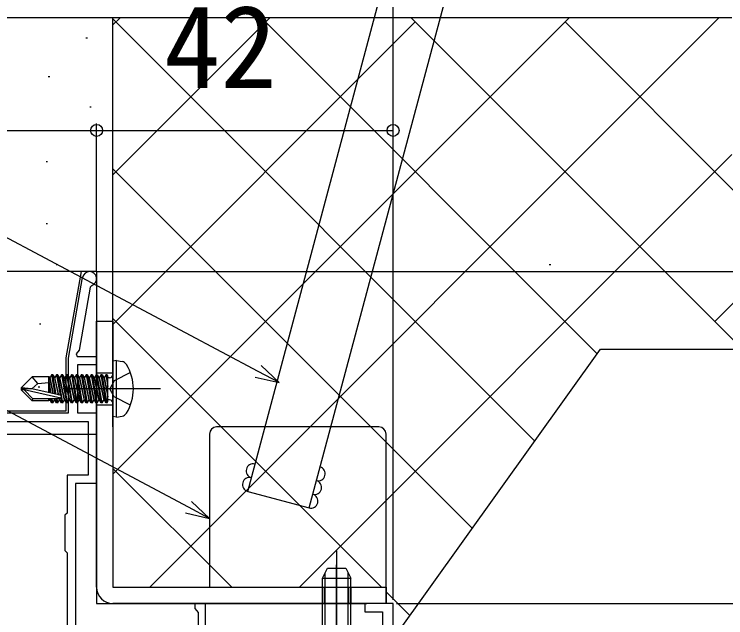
# Model space of a CAD drawing. Units: millimetres, scale not verified. Extents: x -700 to 700, y -1043 to 1038.
# Drawn here: x -481.7 to -380.9, y -322.2 to -236.7 of the extents above; entities that cross this region are included whole.
import ezdxf
from ezdxf.enums import TextEntityAlignment as Align

# ---------------------------------------------------------------- set-up
doc = ezdxf.new("R2010")
doc.units = ezdxf.units.MM
doc.header["$LTSCALE"] = 6
for name, color, linetype in [('0-2_YKK_11', 7, 'Continuous'), ('0-4_YKK_12', 2, 'Continuous'), ('0-5_YKK_13', 4, 'Continuous'), ('0-7_YKK_D', 6, 'Continuous'), ('0-9_YSS_K', 3, 'Continuous'), ('0-A_YSS_KE', 3, 'Continuous')]:
    doc.layers.add(name, color=color, linetype=linetype)
doc.styles.add('ＭＳ ゴシック', font='')
doc.styles.get('ＭＳ ゴシック').set_extended_font_data('MS Gothic')

msp = doc.modelspace()

# ---------------------------------------------------------------- linework, layer by layer
at = {"layer": '0-2_YKK_11'}
for points in [[(-528.179, -341.334), (-528.477, -341), (-539.2, -341), (-539.2, -344.3), (-536.524, -344.3), (-535.87, -343.646), (-535.5, -343.8), (-535.5, -345.2), (-550, -345.2), (-550, -295.2), (-530.458, -294.418), (-530.27, -294.531), (-529.72, -294.509), (-529.542, -294.382), (-500, -293.2), (-490.458, -293.2), (-490.275, -293.32), (-489.725, -293.32), (-489.542, -293.2), (-474, -293.2), (-474, -285.455), (-471.985, -274.026)], [(-470.7, -275.154), (-470.905, -275.388), (-472.478, -284.309), (-472.915, -284.83), (-472.742, -285.2), (-470, -285.2), (-470, -286.4), (-472.7, -286.4), (-472.7, -293.2), (-470, -293.2), (-470, -303.2), (-473, -303.2), (-473, -335.2), (-469.358, -335.2), (-469.175, -335.32), (-468.625, -335.32), (-468.442, -335.2), (-467.75, -335.2), (-467.75, -337.2), (-468.151, -337.2)], [(-489.4, -300), (-489.4, -294.4), (-471.2, -294.4), (-471.2, -302), (-474.2, -302), (-474.2, -307.4), (-474.5, -307.7), (-474.5, -312.7), (-474.2, -313), (-474.2, -344), (-502.2, -344), (-502.5, -343.7), (-507.5, -343.7), (-507.8, -344), (-521.601, -344)], [(-449.899, -344), (-454.6, -344), (-454.6, -320.2), (-456.1, -320.2), (-456.1, -320.9), (-455.85, -321.196), (-455.6, -321.492), (-455.6, -335.2), (-459.442, -335.2), (-459.625, -335.32), (-460.175, -335.32), (-460.358, -335.2), (-461.05, -335.2), (-461.05, -337.2), (-460.649, -337.2)], [(-428, -345.2), (-428, -320.2), (-432, -320.2), (-432, -321.4), (-429.5, -321.4), (-429.5, -344)]]:
    msp.add_lwpolyline(points, dxfattribs=at)
msp.add_arc((-471, -274.2), 1, 287.48645, 170.00001, dxfattribs=at)
at = {"layer": '0-4_YKK_12'}
for p, q in [((-460.96, -289.8), (-474.741, -289.8)), ((-470, -296.2), (-470, -320.2)), ((-436, -312.734), (-436, -325.297)), ((-436, -346.7), (-436, -314.712)), ((-470, -320.2), (-431.7, -320.2))]:
    msp.add_line(p, q, dxfattribs=at)
at = {"layer": '0-5_YKK_13'}
for p, q in [((-474.3, -285.429), (-472.144, -273.2)), ((-470, -273.2), (-472.144, -273.2)), ((-470, -273.2), (-470, -296.2)), ((-470, -317.9), (-470, -280.2)), ((-467.2, -285.8), (-467.7, -285.888)), ((-467.7, -293.712), (-467.7, -285.888)), ((-467.2, -285.8), (-466.398, -285.941)), ((-467.2, -293.8), (-467.2, -285.8)), ((-480.7, -289.65), (-479.15, -288.1)), ((-476.8, -288.1), (-479.15, -288.1)), ((-478.349, -289.055), (-479.15, -288.1)), ((-476.776, -288.058), (-476.8, -288.1)), ((-476.8, -290.344), (-476.8, -288.1)), ((-476.776, -288.058), (-476.694, -288.2)), ((-476.694, -288.2), (-476.195, -290.482)), ((-476.694, -288.2), (-476.606, -288.2)), ((-476.387, -287.821), (-476.606, -288.2)), ((-476.102, -290.503), (-476.606, -288.2)), ((-476.387, -287.821), (-475.905, -290.548)), ((-476.213, -287.821), (-476.387, -287.821)), ((-475.994, -288.2), (-475.906, -288.2)), ((-475.994, -288.2), (-475.458, -290.649)), ((-475.687, -287.821), (-475.906, -288.2)), ((-475.366, -290.67), (-475.906, -288.2)), ((-475.294, -288.2), (-475.206, -288.2)), ((-474.987, -287.821), (-475.206, -288.2)), ((-474.506, -291.4), (-475.206, -288.2)), ((-474.987, -287.821), (-474.287, -291.779)), ((-474.813, -287.821), (-474.987, -287.821)), ((-474.594, -288.2), (-473.894, -291.4)), ((-474.594, -288.2), (-474.506, -288.2)), ((-474.287, -287.821), (-474.506, -288.2)), ((-473.806, -291.4), (-474.506, -288.2)), ((-474.287, -287.821), (-473.587, -291.779)), ((-474.113, -287.821), (-474.287, -287.821)), ((-473.894, -288.2), (-473.806, -288.2)), ((-473.894, -288.2), (-473.194, -291.4)), ((-473.587, -287.821), (-473.806, -288.2)), ((-473.194, -288.2), (-473.106, -288.2)), ((-472.887, -287.821), (-473.106, -288.2)), ((-472.406, -291.4), (-473.106, -288.2)), ((-472.887, -287.821), (-472.187, -291.779)), ((-472.713, -287.821), (-472.887, -287.821)), ((-472.494, -288.2), (-471.794, -291.4)), ((-472.494, -288.2), (-472.406, -288.2)), ((-472.187, -287.821), (-472.406, -288.2)), ((-471.706, -291.4), (-472.406, -288.2)), ((-472.187, -287.821), (-471.487, -291.779)), ((-472.013, -287.821), (-472.187, -287.821)), ((-471.794, -288.2), (-471.094, -291.4)), ((-471.794, -288.2), (-471.706, -288.2)), ((-471.487, -287.821), (-471.706, -288.2)), ((-471.006, -291.4), (-471.706, -288.2)), ((-471.487, -287.821), (-470.787, -291.779)), ((-471.313, -287.821), (-471.487, -287.821)), ((-471.094, -288.2), (-470.394, -291.4)), ((-471.094, -288.2), (-471.006, -288.2)), ((-470.787, -287.821), (-471.006, -288.2)), ((-470.306, -291.4), (-471.006, -288.2)), ((-470.787, -287.821), (-470.087, -291.779)), ((-470.613, -287.821), (-470.787, -287.821)), ((-470.394, -288.2), (-469.694, -291.4)), ((-470.394, -288.2), (-470.306, -288.2)), ((-470.087, -287.821), (-470.306, -288.2)), ((-469.606, -291.4), (-470.306, -288.2)), ((-470.087, -287.821), (-469.387, -291.779)), ((-469.913, -287.821), (-470.087, -287.821)), ((-470, -287.55), (-467.7, -287.55)), ((-469.694, -288.2), (-468.994, -291.4)), ((-469.694, -288.2), (-469.606, -288.2)), ((-469.387, -287.821), (-469.606, -288.2)), ((-468.906, -291.4), (-469.606, -288.2)), ((-469.387, -287.821), (-468.687, -291.779)), ((-469.213, -287.821), (-469.387, -287.821)), ((-468.994, -288.2), (-468.4, -290.915)), ((-468.994, -288.2), (-468.906, -288.2)), ((-468.687, -287.821), (-468.906, -288.2)), ((-468.4, -290.514), (-468.906, -288.2)), ((-468.687, -287.821), (-468.4, -289.445)), ((-468.513, -287.821), (-468.687, -287.821)), ((-468.4, -291.584), (-468.4, -288.016)), ((-468.2, -288.25), (-468.4, -288.25)), ((-476.452, -290.423), (-476.8, -288.458)), ((-480.7, -289.65), (-480.7, -289.95)), ((-479.194, -289.8), (-480.7, -289.65)), ((-479.194, -289.8), (-480.7, -289.8)), ((-479.194, -289.8), (-480.7, -289.8)), ((-480.276, -289.95), (-480.7, -289.95)), ((-480.7, -289.95), (-479.15, -291.5)), ((-479.026, -291.2), (-480.276, -289.95)), ((-475.077, -291.132), (-480.276, -289.95)), ((-476.8, -289.445), (-476.634, -290.382)), ((-479.15, -291.5), (-479.026, -291.2)), ((-475.248, -291.2), (-479.026, -291.2)), ((-476.8, -291.5), (-476.8, -291.2)), ((-476.738, -291.2), (-476.694, -291.4)), ((-476.606, -291.4), (-476.65, -291.2)), ((-476.49, -291.2), (-476.387, -291.779)), ((-476.213, -291.779), (-476.315, -291.2)), ((-476.038, -291.2), (-475.994, -291.4)), ((-475.906, -291.4), (-475.95, -291.2)), ((-475.79, -291.2), (-475.687, -291.779)), ((-475.513, -291.779), (-475.615, -291.2)), ((-475.338, -291.2), (-475.294, -291.4)), ((-475.099, -291.15), (-474.987, -291.779)), ((-468.2, -291.35), (-468.4, -291.35)), ((-476.8, -291.5), (-479.15, -291.5)), ((-476.8, -291.4), (-476.606, -291.4)), ((-476.387, -291.779), (-476.606, -291.4)), ((-476.213, -291.779), (-476.387, -291.779)), ((-476.213, -291.779), (-475.994, -291.4)), ((-475.994, -291.4), (-475.906, -291.4)), ((-475.687, -291.779), (-475.906, -291.4)), ((-475.513, -291.779), (-475.687, -291.779)), ((-475.513, -291.779), (-475.294, -291.4)), ((-475.294, -291.4), (-475.206, -291.4)), ((-474.813, -291.779), (-474.594, -291.4)), ((-474.594, -291.4), (-474.506, -291.4)), ((-474.287, -291.779), (-474.506, -291.4)), ((-474.113, -291.779), (-474.287, -291.779)), ((-474.113, -291.779), (-473.894, -291.4)), ((-473.894, -291.4), (-473.806, -291.4)), ((-473.587, -291.779), (-473.806, -291.4)), ((-473.413, -291.779), (-473.587, -291.779)), ((-473.413, -291.779), (-473.194, -291.4)), ((-473.194, -291.4), (-473.106, -291.4)), ((-472.713, -291.779), (-472.494, -291.4)), ((-472.494, -291.4), (-472.406, -291.4)), ((-472.187, -291.779), (-472.406, -291.4)), ((-472.013, -291.779), (-472.187, -291.779)), ((-472.013, -291.779), (-471.794, -291.4)), ((-471.794, -291.4), (-471.706, -291.4)), ((-471.487, -291.779), (-471.706, -291.4)), ((-471.313, -291.779), (-471.487, -291.779)), ((-471.313, -291.779), (-471.094, -291.4)), ((-471.094, -291.4), (-471.006, -291.4)), ((-470.787, -291.779), (-471.006, -291.4)), ((-470.613, -291.779), (-470.787, -291.779)), ((-470.613, -291.779), (-470.394, -291.4)), ((-470.394, -291.4), (-470.306, -291.4)), ((-470.087, -291.779), (-470.306, -291.4)), ((-469.913, -291.779), (-470.087, -291.779)), ((-470, -292.05), (-467.7, -292.05)), ((-469.913, -291.779), (-469.694, -291.4)), ((-469.694, -291.4), (-469.606, -291.4)), ((-469.387, -291.779), (-469.606, -291.4)), ((-469.213, -291.779), (-469.387, -291.779)), ((-469.213, -291.779), (-468.994, -291.4)), ((-468.994, -291.4), (-468.906, -291.4)), ((-468.687, -291.779), (-468.906, -291.4)), ((-468.513, -291.779), (-468.687, -291.779)), ((-468.513, -291.779), (-468.4, -291.584)), ((-467.2, -293.8), (-467.7, -293.712)), ((-467.2, -293.8), (-466.398, -293.659)), ((-430, -295.2), (-453, -295.2)), ((-552, -296.2), (-470, -296.2)), ((-454, -296.2), (-454, -317.9)), ((-429, -320.2), (-429, -296.2)), ((-438, -316.6), (-437.3, -315.2)), ((-437.3, -315.2), (-434.7, -315.2)), ((-434.7, -315.2), (-434, -316.6)), ((-437.621, -342.2), (-437.621, -315.842)), ((-434.379, -342.2), (-434.379, -315.842)), ((-438, -342.2), (-438, -316.6)), ((-438, -316.6), (-434, -316.6)), ((-434, -342.2), (-434, -316.6)), ((-438, -317.9), (-438, -320.2)), ((-437.7, -317.9), (-437.7, -320.2)), ((-434.3, -317.9), (-434.3, -320.2)), ((-434, -317.9), (-434, -320.2))]:
    msp.add_line(p, q, dxfattribs=at)
for points in [[(-470, -280.2), (-467.7, -280.2), (-467.7, -317.9), (-429, -317.9), (-429, -320.2), (-467.7, -320.2)], [(-552, -296.2), (-552, -294.98), (-500.006, -292.9), (-474.3, -292.9), (-474.3, -285.429)], [(-475.723, -290.589), (-476.213, -287.821), (-475.994, -288.2)], [(-474.813, -291.779), (-475.513, -287.821), (-475.687, -287.821), (-475.176, -290.714)], [(-475.513, -287.821), (-475.294, -288.2), (-474.594, -291.4)], [(-474.113, -291.779), (-474.813, -287.821), (-474.594, -288.2)], [(-473.413, -291.779), (-474.113, -287.821), (-473.894, -288.2)], [(-472.713, -291.779), (-472.887, -291.779), (-473.106, -291.4), (-473.806, -288.2)], [(-472.713, -291.779), (-473.413, -287.821), (-473.587, -287.821), (-472.887, -291.779)], [(-473.413, -287.821), (-473.194, -288.2), (-472.494, -291.4)], [(-472.013, -291.779), (-472.713, -287.821), (-472.494, -288.2)], [(-471.313, -291.779), (-472.013, -287.821), (-471.794, -288.2)], [(-470.613, -291.779), (-471.313, -287.821), (-471.094, -288.2)], [(-469.913, -291.779), (-470.613, -287.821), (-470.394, -288.2)], [(-469.213, -291.779), (-469.913, -287.821), (-469.694, -288.2)], [(-468.513, -291.779), (-469.213, -287.821), (-468.994, -288.2)], [(-468.4, -288.458), (-468.513, -287.821), (-468.4, -288.016)], [(-465.221, -287.5), (-467.537, -288.655), (-468.146, -289.8)], [(-475.193, -290.71), (-479.194, -289.8), (-478.349, -289.055), (-476.8, -288.9)], [(-465.221, -292.1), (-467.537, -290.945), (-468.146, -289.8)], [(-474.813, -291.779), (-474.987, -291.779), (-475.206, -291.4), (-475.25, -291.2)]]:
    msp.add_lwpolyline(points, dxfattribs=at)
for centre, radius, start, end in [((-466.554, -286.828), 0.9, 32.05588, 80), ((-471.3, -289.8), 6.5, 327.94412, 32.05588), ((-468.2, -287.75), 0.5, 270, 0), ((-475.248, -290.952), 0.248, 270, 77.19096), ((-468.2, -291.85), 0.5, 0, 90), ((-466.554, -292.772), 0.9, 280, 327.94412), ((-453, -296.2), 1, 90, 180), ((-430, -296.2), 1, 0, 90), ((-467.7, -317.9), 2.3, 180, 270)]:
    msp.add_arc(centre, radius, start, end, dxfattribs=at)
at = {"layer": '0-7_YKK_D'}
for p, q in [((-428, -319.7), (-428, -222.2)), ((-470, -273.2), (-470, -252.2)), ((-470, -273.2), (-470, -252.2)), ((-428, -319.7), (-428, -252.2)), ((-550, -253.2), (-470, -253.2)), ((-470, -253.2), (-428, -253.2)), ((-472, -273.2), (-613, -273.2)), ((-470, -273.2), (-219.544, -273.2)), ((-427.5, -320.2), (-249.544, -320.2)), ((-427.5, -320.2), (-219.544, -320.2)), ((-425, -320.2), (-219.544, -320.2))]:
    msp.add_line(p, q, dxfattribs=at)
for points in [[(-444.132, -288.915), (-447.134, -287.319), (-565.575, -224.342), (-632.054, -224.342)], [(-454, -308.147), (-457.002, -306.551), (-570.428, -246.242), (-682.009, -246.242)], [(-447.562, -288.123), (-444.132, -288.915), (-446.706, -286.514)], [(-457.43, -307.356), (-454, -308.147), (-456.574, -305.747)]]:
    msp.add_lwpolyline(points, dxfattribs=at)
for centre in [(-470, -253.2), (-470, -253.2), (-428, -253.2)]:
    msp.add_circle(centre, 0.85, dxfattribs=at)
at = {"layer": '0-9_YSS_K'}
for p, q in [((-448.603, -304.32), (-419.335, -195.091)), ((-439.909, -306.65), (-410.641, -197.421)), ((-467.7, -301.9), (-403, -237.2)), ((-467.7, -259.474), (-445.426, -237.2)), ((-467.7, -238.26), (-466.64, -237.2)), ((-467.7, -237.419), (-407.934, -297.185)), ((-467.7, -280.687), (-424.853, -237.84)), ((-462.487, -317.9), (-381.787, -237.2)), ((-446.706, -237.2), (-399.081, -284.825)), ((-425.492, -237.2), (-378.274, -284.418)), ((-403.64, -237.84), (-357.279, -284.2)), ((-471.516, -240.079), (-471.316, -240.079)), ((-476.85, -245.543), (-476.65, -245.543)), ((-470.972, -249.838), (-470.772, -249.838)), ((-380, -256.626), (-441.274, -317.9)), ((-477.147, -257.613), (-476.947, -257.613)), ((-467.7, -258.632), (-416.787, -309.545)), ((-366.36, -264.2), (-382.426, -280.266)), ((-477.147, -266.397), (-476.947, -266.397)), ((-475.727, -272.181), (-475.527, -272.181)), ((-405.872, -272.195), (-405.672, -272.195)), ((-429.645, -317.9), (-467.7, -279.845)), ((-478.115, -280.613), (-477.915, -280.613)), ((-478.274, -289.522), (-478.074, -289.522)), ((-450.858, -317.9), (-467.7, -301.058)), ((-448.603, -304.32), (-439.909, -306.65)), ((-425.64, -321.905), (-429, -318.545))]:
    msp.add_line(p, q, dxfattribs=at)
for centre, start, end in [((-447.826, -301.423), 75, 255), ((-438.615, -301.82), 255, 75), ((-448.344, -303.354), 75, 255), ((-439.133, -303.752), 255, 75), ((-439.65, -305.684), 255, 75)]:
    msp.add_arc(centre, 1, start, end, dxfattribs=at)
at = {"layer": '0-A_YSS_KE'}
for p, q in [((-530, -237.2), (-380, -237.2)), ((-467.7, -295.2), (-467.7, -237.2)), ((-428, -325.2), (-398.634, -284.2)), ((-398.634, -284.2), (-330, -284.2))]:
    msp.add_line(p, q, dxfattribs=at)

# ---------------------------------------------------------------- texts
at = {"layer": '0-7_YKK_D', "style": 'ＭＳ ゴシック'}
msp.add_text('42', height=11.73, dxfattribs=at).set_placement((-460.455, -250.7), align=Align.BOTTOM_LEFT)

doc.saveas('drawing.dxf')
